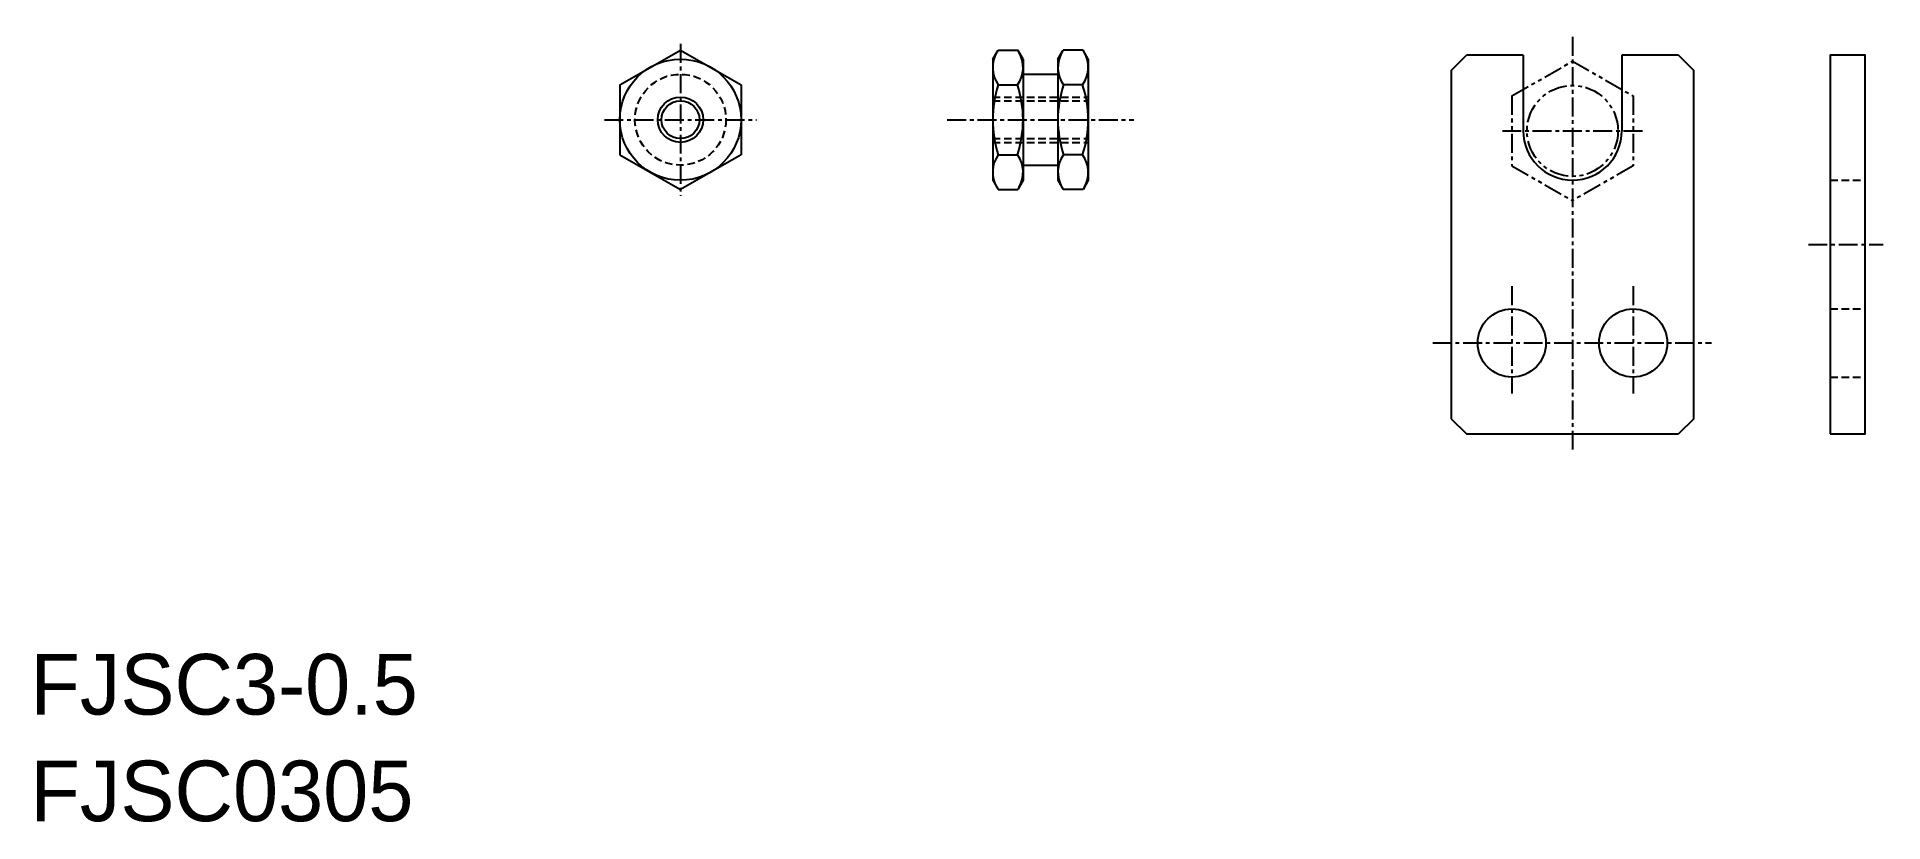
# Model space of a CAD drawing. Extents: x 1 to 123, y 0 to 52.
import ezdxf

# ---------------------------------------------------------------- set-up
doc = ezdxf.new("R2010")
doc.units = 0
doc.header["$MEASUREMENT"] = 0
for name, pattern in [('CENTER', [2, 1.25, -0.25, 0.25, -0.25]), ('DASHED', [0.75, 0.5, -0.25]), ('PHANTOM', [2.5, 1.25, -0.25, 0.25, -0.25, 0.25, -0.25])]:
    doc.linetypes.add(name, pattern=pattern)
doc.layers.get('0').update_dxf_attribs({"linetype": 'CONTINUOUS'})
doc.layers.add('CENTER', color=1, linetype='CENTER')

msp = doc.modelspace()

# ---------------------------------------------------------------- linework, layer by layer
at = {"color": 7, "linetype": 'Continuous'}
for p, q in [((39.2, 49.01), (43.2, 51.31)), ((43.2, 51.31), (47.2, 49.01)), ((63.8, 50.71), (64.15, 51.31)), ((64.15, 51.31), (65.46, 51.31)), ((65.8, 50.71), (65.46, 51.31)), ((68.1, 50.71), (68.45, 51.31)), ((69.76, 51.31), (68.45, 51.31)), ((70.1, 50.71), (69.76, 51.31)), ((63.8, 50.71), (63.8, 42.71)), ((65.8, 50.71), (65.8, 42.71)), ((68.1, 50.71), (68.1, 42.71)), ((70.1, 50.71), (70.1, 42.71)), ((94.05, 49.97), (95.05, 50.97)), ((94.05, 49.97), (94.05, 26.97)), ((98.8, 50.97), (95.05, 50.97)), ((98.8, 50.97), (98.8, 45.97)), ((105.3, 50.97), (105.3, 45.97)), ((109.05, 50.97), (105.3, 50.97)), ((109.05, 50.97), (110.05, 49.97)), ((110.05, 26.97), (110.05, 49.97)), ((39.2, 49.01), (39.2, 44.4)), ((47.2, 49.01), (47.2, 44.4)), ((64.17, 49.01), (65.43, 49.01)), ((65.8, 49.71), (68.1, 49.71)), ((69.73, 49.01), (68.47, 49.01)), ((63.8, 48.71), (63.8, 48.71)), ((63.8, 46.71), (63.8, 46.71)), ((39.2, 44.4), (43.2, 42.11)), ((47.2, 44.4), (43.2, 42.11)), ((64.17, 44.4), (65.43, 44.4)), ((69.73, 44.4), (68.47, 44.4)), ((63.8, 42.71), (64.15, 42.11)), ((65.8, 42.71), (65.46, 42.11)), ((65.8, 43.71), (68.1, 43.71)), ((68.1, 42.71), (68.45, 42.11)), ((70.1, 42.71), (69.76, 42.11)), ((64.15, 42.11), (65.46, 42.11)), ((69.76, 42.11), (68.45, 42.11)), ((94.05, 26.97), (95.05, 25.97)), ((110.05, 26.97), (109.05, 25.97)), ((95.05, 25.97), (109.05, 25.97))]:
    msp.add_line(p, q, dxfattribs=at)
at = {"color": 3, "linetype": 'PHANTOM'}
for p, q in [((98.05, 48.28), (102.05, 50.57)), ((102.05, 50.57), (106.05, 48.28)), ((98.05, 48.28), (98.05, 43.66)), ((106.05, 48.28), (106.05, 43.66)), ((98.05, 43.66), (102.05, 41.37)), ((106.05, 43.66), (102.05, 41.37))]:
    msp.add_line(p, q, dxfattribs=at)
at = {"color": 3, "linetype": 'DASHED'}
for p, q in [((63.8, 48.21), (70.1, 48.21)), ((63.8, 47.96), (70.1, 47.96)), ((63.8, 45.46), (70.1, 45.46)), ((63.8, 45.21), (70.1, 45.21)), ((119.05, 42.72), (121.35, 42.72)), ((119.05, 34.22), (121.35, 34.22)), ((119.05, 29.72), (121.35, 29.72))]:
    msp.add_line(p, q, dxfattribs=at)
at = {"color": 7, "linetype": 'Continuous'}
msp.add_lwpolyline([(119.05, 25.97), (121.35, 25.97), (121.35, 50.97), (119.05, 50.97)], close=True, dxfattribs=at)
for centre, radius in [((43.2, 46.71), 4), ((43.2, 46.71), 1.25), ((98.05, 31.97), 2.25), ((106.05, 31.97), 2.25)]:
    msp.add_circle(centre, radius, dxfattribs=at)
at = {"color": 3, "linetype": 'DASHED'}
msp.add_circle((43.2, 46.71), 3, dxfattribs=at)
at = {"color": 3, "linetype": 'PHANTOM'}
msp.add_circle((102.05, 45.97), 3, dxfattribs=at)
at = {"color": 3, "linetype": 'Continuous'}
msp.add_circle((43.2, 46.71), 1.5, dxfattribs=at)
at = {"color": 7, "linetype": 'Continuous'}
for centre, radius, start, end in [((65.8, 50.17), 2, 150, 215.2644), ((63.8, 50.17), 2, 324.7356, 30), ((70.1, 50.17), 2, 150, 215.2644), ((68.1, 50.17), 2, 324.7356, 30), ((71.25, 46.71), 7.45, 161.9403, 198.0597), ((58.35, 46.71), 7.45, 341.9403, 18.0597), ((75.55, 46.71), 7.45, 161.9403, 198.0597), ((62.65, 46.71), 7.45, 341.9403, 18.0597), ((102.05, 45.97), 3.25, 180, 0), ((65.8, 43.24), 2, 144.7356, 210), ((63.8, 43.24), 2, 330, 35.2644), ((70.1, 43.24), 2, 144.7356, 210), ((68.1, 43.24), 2, 330, 35.2644)]:
    msp.add_arc(centre, radius, start, end, dxfattribs=at)
at = {"layer": 'CENTER', "color": 1, "linetype": 'CENTER'}
for p, q in [((43.2, 51.72), (43.2, 41.69)), ((102.05, 52.18), (102.05, 24.7)), ((38.18, 46.71), (48.21, 46.71)), ((60.8, 46.71), (73.1, 46.71)), ((97.42, 45.97), (106.92, 45.97)), ((117.61, 38.47), (122.54, 38.47)), ((98.05, 35.72), (98.05, 28.63)), ((106.05, 35.72), (106.05, 28.63)), ((92.83, 31.97), (111.22, 31.97))]:
    msp.add_line(p, q, dxfattribs=at)

# ---------------------------------------------------------------- texts
at = {"color": 7, "linetype": 'Continuous'}
for s, p in [('FJSC3-0.5', (0.31, 7.44)), ('FJSC0305', (0.31, 0.4))]:
    msp.add_text(s, height=4, dxfattribs=at).set_placement(p)

doc.saveas('drawing.dxf')
